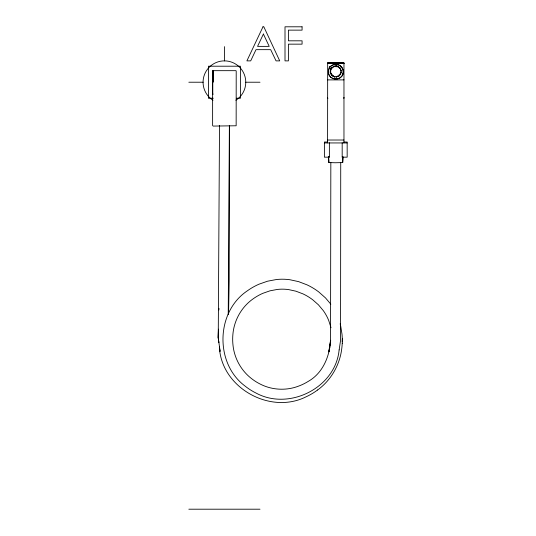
<?xml version="1.0" encoding="UTF-8"?>
<svg xmlns="http://www.w3.org/2000/svg" width="536" height="536" viewBox="0 0 536 536"><rect width="100%" height="100%" fill="white"/><g stroke="black" fill="none" stroke-linecap="round" stroke-linejoin="round"><path stroke-width="0.8" d="M340.729 162.542L340.574 340.327L339.154 349.874M229.468 125.732L229.174 281.112L228.55 314.498M330.833 162.576L330.545 340.266L328.843 351.924L330.665 340.273C329.586 356.413 322.906 373.123 308.187 381.418A53.077 52.809 -81.1 0 1 297.768 386.423C285.728 390.804 272.02 390.014 260.576 384.265A51.717 51.456 79.8 0 1 250.928 378.121C240.965 370.188 234.44 358.256 233.046 345.599A53.211 52.756 74.8 0 1 232.919 334.129C234.138 320.226 241.528 307.061 252.938 298.981A53.627 52.97 83 0 1 262.801 293.339L269.943 290.834L277.333 289.433A46.773 46.17 89.2 0 1 288.569 289.587L295.919 291.189L302.987 293.882A54.203 53.533 -85 0 1 312.709 299.778L318.404 304.796L323.275 310.592A47.134 46.625 -79.7 0 1 328.722 320.508L331.02 327.744M219.512 125.404L218.246 337.472L218.809 342.678L218.219 337.486L218.413 330.806M228.236 314.485L229.375 125.685M342.276 343.362L342.337 338.786M218.413 329.158L218.206 337.492L220.095 351.221M218.902 309.989L218.949 308.321M342.705 162.569L342.953 157.088L342.705 162.569L335.288 162.756L328.863 162.569L328.608 157.068M339.114 349.934C335.61 387.736 289.206 410.898 256.288 393.19A62.143 61.787 80.8 0 1 244.724 385.806C214.755 363.147 215.928 312.006 247.15 290.961A64.146 63.402 83.9 0 1 258.968 284.207L267.511 281.212L276.362 279.537A55.912 55.235 89.9 0 1 289.802 279.718L298.592 281.628L307.041 284.851A64.722 63.978 -85 0 1 318.679 291.879L325.473 297.889L330.833 304.207M330.833 68.977C331.429 70.343 331.489 68.266 330.866 68.943M331.851 67.194L332.159 67.724L332.467 67.194M333.231 66.25L333.539 66.786L333.848 66.25M331.623 74.732L331.931 75.268L332.24 74.732M332.943 75.757L333.251 76.286L333.56 75.757M334.518 76.32L334.826 76.849L335.134 76.32M336.186 76.367L336.494 76.903L336.802 76.367M337.787 75.898L338.095 76.434L338.404 75.898M340.333 68.796L340.641 69.332L340.95 68.796M340.802 70.397L341.11 70.933L341.419 70.397M340.192 73.64L340.501 74.176L340.809 73.64M340.755 72.065L341.064 72.601L341.372 72.065M213.02 81.975L213.04 70.933M330.397 69.955L330.571 70.618L330.752 69.955M334.966 65.653L335.141 66.317L335.322 65.653M339.523 67.288L339.703 67.951L339.884 67.288M336.32 76.702C335.911 78.115 337.513 76.501 336.3 76.722M337.921 76.233C337.66 77.72 338.973 75.871 337.888 76.273M317.62 389.987C331.134 380.165 340.038 364.547 341.834 347.958A65.499 64.95 -78.7 0 0 342.223 343.402M340.333 69.62C340.889 68.266 340.997 70.33 340.373 69.653M331.302 73.821C330.745 75.167 330.645 73.11 331.268 73.787M329.004 156.78L328.32 156.881L329.379 156.974M342.182 156.974L342.98 156.814M327.596 63.576A0.71 0.71 0 0 1 328.307 62.866L343.254 62.866A0.71 0.71 0 0 1 343.61 62.96M328.307 62.926L343.254 62.926M327.67 63.536L343.965 63.536A0.71 0.71 0 0 0 343.871 63.221M212.859 70.672L235.974 70.672M327.67 79.898L343.965 79.898L343.784 79.596M188.833 82.222L203.111 82.222M245.723 82.222L259.994 82.222M212.665 94.443L213.067 94.443M213.328 98.235L208.404 98.235L208.404 66.209L240.423 66.209L240.423 98.235L236.322 98.235M327.596 140.023L343.965 140.023M327.65 142.033L324.394 142.033L324.394 157.169L329.379 157.169L329.379 142.75M343.911 142.033L347.167 142.033L347.167 157.169L342.182 157.169L342.182 142.75M324.394 142.945L347.167 142.945M188.833 509.2L259.994 509.2M213.033 93.867L212.678 93.579M340.146 323.818L340.554 325.278M220.041 351.274L219.378 346.986C221.261 387.595 269.923 414.864 305.889 396.901A64.997 64.628 -83.8 0 0 317.62 389.987M340.702 326.022L342.015 334.263A65.499 64.95 -78.7 0 1 342.276 341.881M328.608 157.095L328.863 162.569M343.965 142.864L343.965 62.571L327.67 62.571L327.596 142.864M236.209 71.127L236.155 125.772L213.174 126.081L212.618 125.565L212.618 71.127M224.417 46.645L224.417 60.876A21.346 21.346 0 0 1 245.723 80.882L245.723 83.562A21.346 21.346 0 0 1 235.853 100.252M212.759 71.127L212.759 93.331M327.804 98.282A0.71 0.71 0 0 1 327.596 97.78M327.596 63.637A0.71 0.71 0 0 1 327.804 63.134M327.804 98.222A0.71 0.71 0 0 1 327.596 97.719M343.965 97.719A0.71 0.71 0 0 1 343.871 98.075M343.965 97.78A0.71 0.71 0 0 1 343.871 98.135M343.871 63.282A0.71 0.71 0 0 1 343.965 63.637M342.437 74.725A7.471 7.471 0 0 0 342.906 73.62A7.437 7.43 0 0 1 342.404 74.712M336.722 78.671A7.471 7.471 0 0 1 334.92 78.671A7.437 7.43 0 0 0 336.715 78.631M329.205 67.784A7.471 7.471 0 0 1 329.848 66.766M329.231 67.797A7.437 7.43 0 0 1 329.875 66.786M212.973 100.252A21.346 21.346 0 0 1 203.111 83.562L203.111 80.882A21.346 21.346 0 0 1 224.417 60.876M213.006 70.899L212.993 82.028L213.006 70.899M328.601 69.941C325.975 81.847 345.66 81.847 343.04 69.941C341.579 62.759 330.055 62.504 328.601 69.941M329.714 347.147L329.513 348.273L329.714 347.147M330.263 70.551C330.344 71.958 331.523 69.908 330.263 70.551M330.833 68.514C330.906 69.921 332.086 67.871 330.833 68.514M330.216 71.75C330.29 73.164 331.476 71.114 330.216 71.75M330.216 72.219C330.29 73.626 331.476 71.576 330.216 72.219M331.851 67.657C331.938 69.07 333.091 67.013 331.851 67.657M330.685 73.358C330.759 74.765 331.945 72.715 330.685 73.358M333.231 66.719C333.305 68.126 334.491 66.075 333.231 66.719M331.623 75.201C331.697 76.608 332.883 74.558 331.623 75.201M334.833 66.25C334.913 67.663 336.092 65.606 334.833 66.25M332.943 76.219C333.024 77.633 334.203 75.583 332.943 76.219M336.501 65.834C336.575 67.248 337.76 65.191 336.501 65.834M336.501 66.297C336.575 67.71 337.76 65.66 336.501 66.297M334.518 76.782C334.591 78.196 335.777 76.146 334.518 76.782M338.075 66.397C338.149 67.811 339.335 65.754 338.075 66.397M338.075 66.859C338.149 68.273 339.335 66.223 338.075 66.859M339.395 67.884C339.469 69.291 340.655 67.241 339.395 67.884M339.167 74.96C339.248 76.373 340.427 74.316 339.167 74.96M339.167 75.422C339.248 76.836 340.427 74.785 339.167 75.422M340.802 70.866C340.883 72.273 342.062 70.223 340.802 70.866M340.192 74.102C340.266 75.516 341.452 73.466 340.192 74.102M340.755 72.534C340.829 73.941 342.015 71.891 340.755 72.534M262.995 26.8L246.895 60.876L250.694 60.876L256.007 49.66L270.687 49.66L276.047 60.876L279.725 60.876L263.833 26.8L262.995 26.8M263.404 34.043L257.561 46.377L269.213 46.377L263.404 34.043M302.076 26.8L285.005 26.8L285.005 60.876L288.408 60.876L288.408 44.153L302.076 44.153L302.076 40.816L288.408 40.816L288.408 30.137L302.076 30.137L302.076 26.8M330.645 77.104A7.471 7.471 0 0 0 343.073 73.506A7.471 7.471 0 0 0 333.74 64.548A7.471 7.471 0 0 0 330.645 77.104"/></g></svg>
